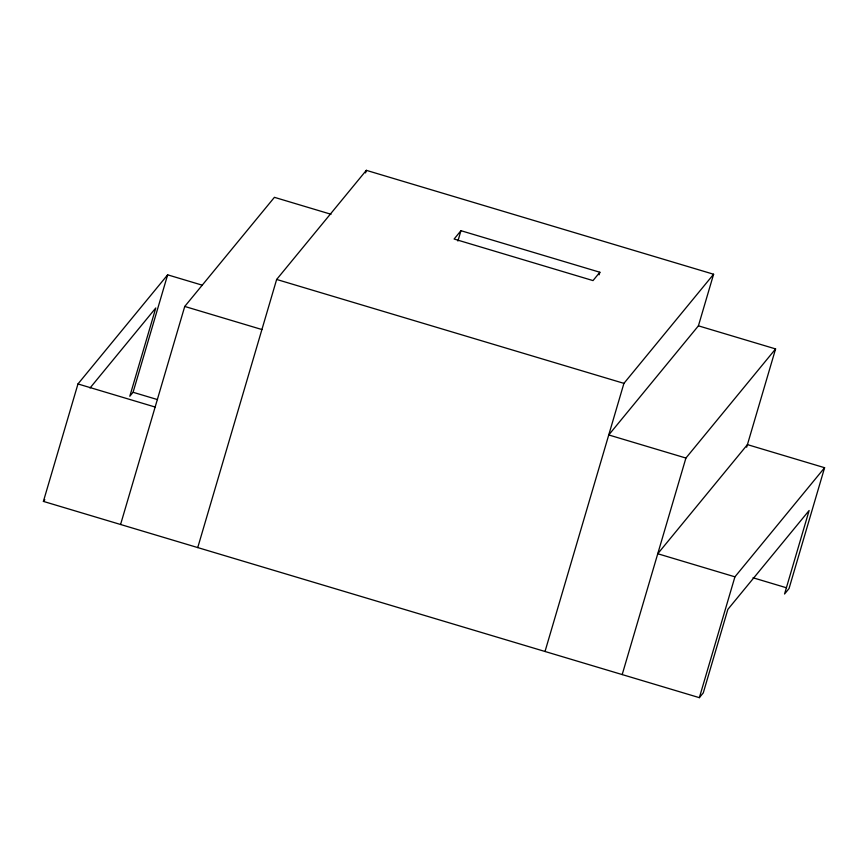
<?xml version="1.0" encoding="UTF-8"?>
<svg xmlns="http://www.w3.org/2000/svg" width="868" height="868" viewBox="0 0 868 868"><rect width="100%" height="100%" fill="white"/><g stroke="black" fill="none" stroke-linecap="round" stroke-linejoin="round"><path stroke-width="1.3" d="M824.6 467.711L734.925 576.829L657.76 553.741L747.424 444.622L824.6 467.711L789.034 588.547L784.553 594.005L809.128 510.503L727.851 609.401L703.275 692.903L699.358 697.666L43.4 501.4L77.968 383.949L167.643 274.831L202.363 285.214M90.022 387.996L155.795 307.966L129.799 396.264L133.075 392.282L167.643 274.831M120.576 524.489L184.743 306.447L274.418 197.329L331.012 214.266M197.741 547.578L276.653 279.453L366.329 170.334L713.605 274.245L698.414 325.836L608.75 434.955L685.915 458.044L775.591 348.925L698.414 325.836M365.569 172.906L366.329 170.334M457.913 241.033L460.951 230.693L599.864 272.248L599.104 274.831M545.017 651.477L623.929 383.363L713.605 274.245M622.193 674.577L685.915 458.044M746.664 447.215L775.591 348.925M699.358 697.666L734.925 576.829M43.4 501.4L44.821 499.675M460.951 230.693L454.105 239.025L593.007 280.592L599.864 272.248M276.653 279.453L623.929 383.363M184.743 306.447L261.919 329.536M133.075 392.282L157.509 399.595M753.023 577.773L786.462 587.777M77.968 383.949L155.144 407.038"/></g></svg>
